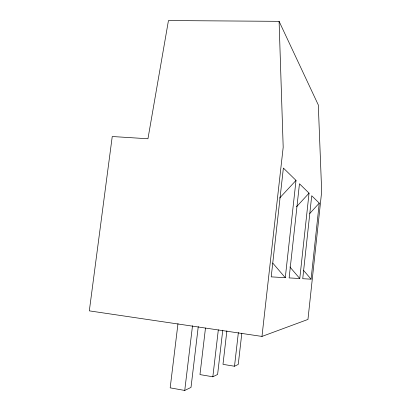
<?xml version="1.0" encoding="UTF-8"?>
<svg xmlns="http://www.w3.org/2000/svg" width="411" height="411" viewBox="0 0 411 411"><rect width="100%" height="100%" fill="white"/><g stroke="black" fill="none" stroke-linecap="round" stroke-linejoin="round"><path stroke-width="0.62" d="M311.076 279.187L319.249 203.116L311.723 195.759L302.737 278.704L311.076 279.187L303.714 270.551M299.778 278.53L309.051 193.149L299.465 183.774L289.123 277.913L299.778 278.53L289.873 266.95M285.285 277.692L296.012 180.403L283.379 168.053L271.209 276.87L285.285 277.692L272.76 263.081M261.977 336.429L283.189 147.266L279.095 21.336L168.453 20.55L147.955 138.764L112.244 136.519L89.321 310.865L261.977 336.429L307.957 319.434L321.679 191.541L318.304 104.964L279.095 21.336M226.882 330.814L222.988 364.357L234.506 366.237L238.375 332.514M241.827 333.182L238.257 364.413L234.506 366.237M222.757 330.223L217.604 374.462L212.836 376.784L199.967 374.596L205.479 328.06M212.836 376.784L218.328 329.828M177.984 323.627L170.175 387.85L184.745 390.45L192.507 325.738M198.266 326.57L191.012 387.403L184.745 390.45M309.766 213.504L319.249 203.116M296.485 206.81L309.051 193.149M279.624 198.045L296.012 180.403"/></g></svg>
